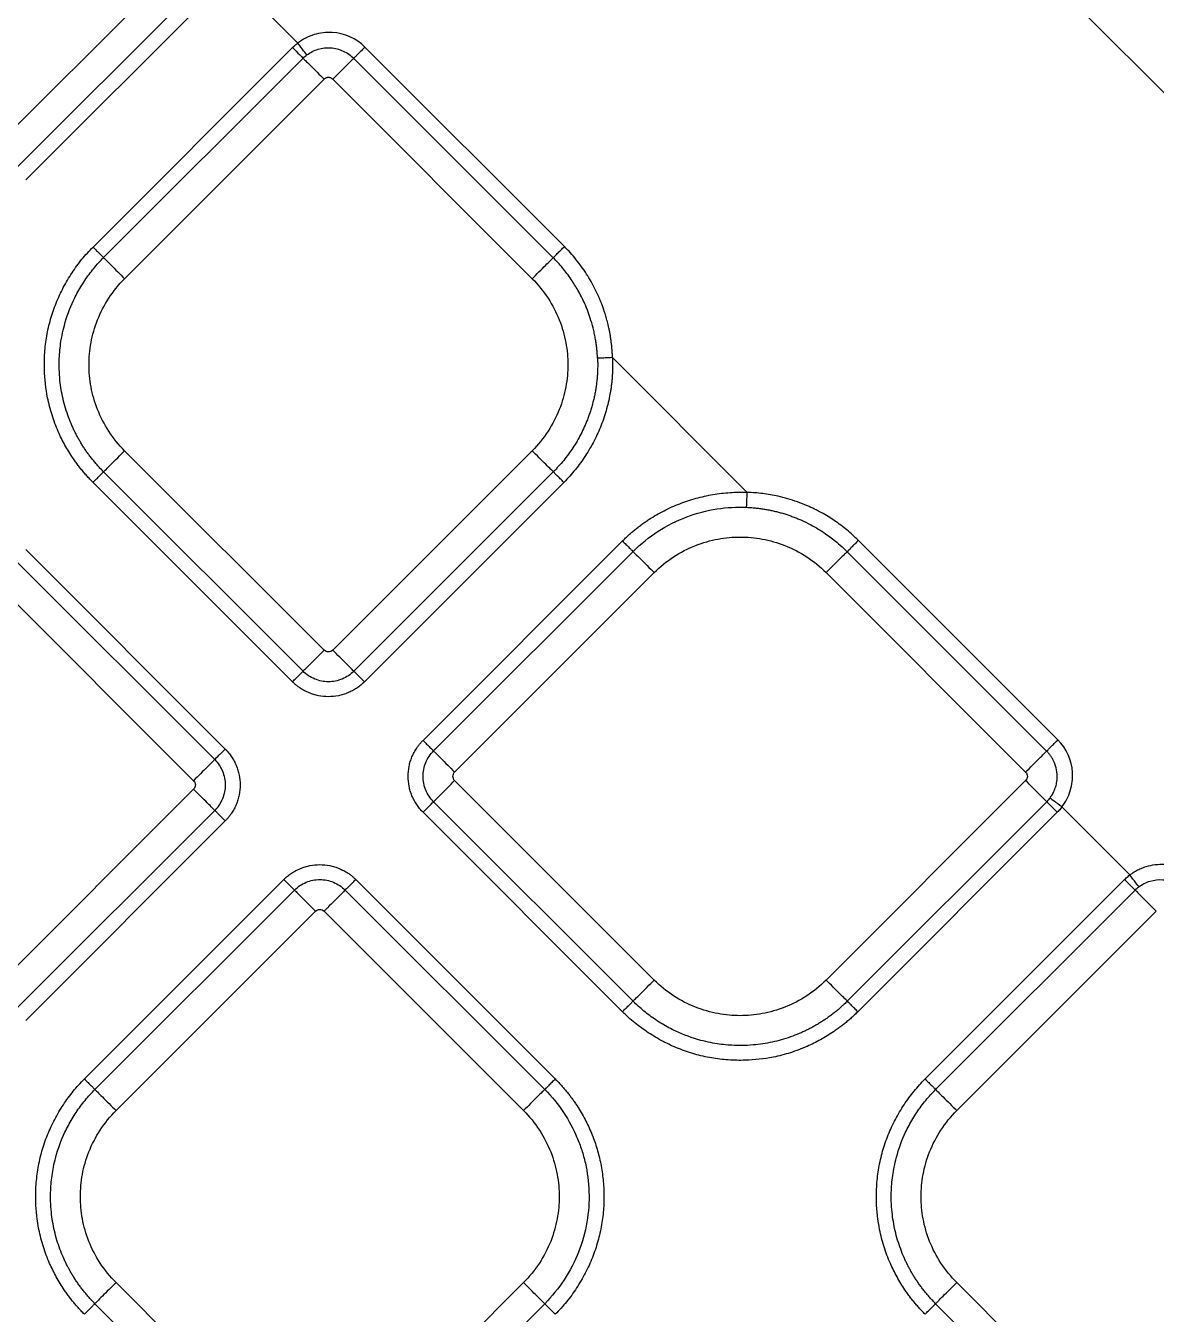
# Model space of a CAD drawing. Extents: x 0 to 84, y -21 to 126.
# Drawn here: x 48.219 to 51.951, y 41.666 to 45.921 of the extents above; entities that cross this region are included whole.
import ezdxf

# ---------------------------------------------------------------- set-up
doc = ezdxf.new("R2010")
doc.units = 0
doc.header["$MEASUREMENT"] = 0
doc.layers.add('1', color=4, linetype='Continuous')

# ---------------------------------------------------------------- blocks, each defined once
blk = doc.blocks.new('PRODIGY')
at = {"layer": '1', "color": 3, "linetype": 'Continuous', "lineweight": 25}
for p, q in [((49.7202, 47.9569), (55.2762, 42.4008)), ((48.7729, 46.1758), (48.1143, 45.5171)), ((48.8426, 46.1061), (48.184, 45.4474)), ((48.8927, 46.0887), (49.1169, 45.8644)), ((48.8775, 46.0712), (48.2188, 45.4126)), ((48.4408, 45.1906), (49.0994, 45.8492)), ((49.3388, 45.8511), (49.9974, 45.1925)), ((48.4756, 45.1557), (49.1343, 45.8144)), ((49.3015, 45.8139), (49.9602, 45.1553)), ((48.5453, 45.086), (49.204, 45.7447)), ((49.891, 45.086), (49.2323, 45.7447)), ((50.156, 44.8254), (50.601, 44.3804)), ((49.204, 43.8594), (48.5453, 44.518)), ((49.891, 44.518), (49.2323, 43.8594)), ((49.1343, 43.7897), (48.4756, 44.4483)), ((49.9607, 44.4483), (49.302, 43.7897)), ((49.0994, 43.7548), (48.4408, 44.4135)), ((49.9955, 44.4135), (49.3369, 43.7548)), ((49.5304, 43.5613), (50.189, 44.22)), ((50.968, 44.2219), (51.6267, 43.5632)), ((48.2188, 44.1915), (48.8774, 43.5328)), ((49.5652, 43.5264), (50.2239, 44.1851)), ((50.9308, 44.1846), (51.5895, 43.526)), ((48.1839, 44.1566), (48.8426, 43.4979)), ((48.1142, 44.0869), (48.7729, 43.4282)), ((49.6349, 43.4567), (50.2936, 44.1154)), ((51.5202, 43.4567), (50.8616, 44.1154)), ((50.2936, 42.7698), (49.6349, 43.4285)), ((51.5202, 43.4285), (50.8616, 42.7698)), ((48.7729, 43.4), (48.1142, 42.7413)), ((48.8426, 43.3303), (48.1839, 42.6716)), ((50.189, 42.6652), (49.5304, 43.3239)), ((50.2239, 42.7001), (49.5652, 43.3588)), ((51.5899, 43.3588), (50.9313, 42.7001)), ((51.6248, 43.3239), (50.9661, 42.6652)), ((51.64, 43.3414), (51.8642, 43.1171)), ((48.8774, 43.2954), (48.2188, 42.6367)), ((48.4123, 42.4432), (49.0709, 43.1019)), ((48.4471, 42.4084), (49.1058, 43.067)), ((49.2735, 43.067), (49.9322, 42.4084)), ((49.3084, 43.1019), (49.967, 42.4432)), ((51.1881, 42.4433), (51.8468, 43.1019)), ((51.223, 42.4084), (51.8816, 43.0671)), ((48.5168, 42.3387), (49.1755, 42.9973)), ((49.2038, 42.9973), (49.8625, 42.3387)), ((51.2927, 42.3387), (51.9513, 42.9974)), ((49.1755, 41.112), (48.5168, 41.7707)), ((49.8625, 41.7707), (49.2038, 41.112)), ((51.9513, 41.112), (51.2927, 41.7707)), ((49.1058, 41.0423), (48.4471, 41.701)), ((49.9322, 41.701), (49.2735, 41.0423)), ((51.8816, 41.0423), (51.223, 41.701))]:
    blk.add_line(p, q, dxfattribs=at)
for points, knots in [([(49.3388, 45.8511), (49.3102, 45.8798), (49.2711, 45.897), (49.2105, 45.9006), (49.1901, 45.8981), (49.1514, 45.8861), (49.1331, 45.8767), (49.1169, 45.8644)], [0, 0, 0, 0, 0.5, 0.5, 0.75, 0.75, 1, 1, 1, 1]), ([(49.0994, 45.8492), (49.1013, 45.851), (49.105, 45.8546), (49.1108, 45.8597), (49.1149, 45.8628), (49.1169, 45.8644)], [0, 0, 0, 0, 0.332361, 0.665446, 1, 1, 1, 1]), ([(49.0994, 45.8492), (49.1077, 45.841), (49.116, 45.8327), (49.1286, 45.8201), (49.1329, 45.8158), (49.1343, 45.8144)], [0, 0, 0, 0, 0.5, 0.5, 1, 1, 1, 1]), ([(49.1466, 45.825), (49.1454, 45.8266), (49.1417, 45.8315), (49.131, 45.8458), (49.124, 45.8551), (49.1169, 45.8644)], [0, 0, 0, 0, 0.5, 0.5, 1, 1, 1, 1]), ([(49.1466, 45.825), (49.1577, 45.8334), (49.1705, 45.8399), (49.1976, 45.8479), (49.2116, 45.8496), (49.2396, 45.8475), (49.2536, 45.8439), (49.2796, 45.8321), (49.2916, 45.8239), (49.3015, 45.8139)], [0, 0, 0, 0, 0.25, 0.25, 0.5, 0.5, 0.75, 0.75, 1, 1, 1, 1]), ([(49.3388, 45.8511), (49.335, 45.8473), (49.3309, 45.8432), (49.3227, 45.8351), (49.3187, 45.8311), (49.3115, 45.8239), (49.3085, 45.8209), (49.3039, 45.8163), (49.3023, 45.8147), (49.3015, 45.8139)], [0, 0, 0, 0, 0.25, 0.25, 0.5, 0.5, 0.75, 0.75, 1, 1, 1, 1]), ([(49.1343, 45.8144), (49.1356, 45.8131), (49.1383, 45.8104), (49.1466, 45.8021), (49.1523, 45.7964), (49.1656, 45.7831), (49.1732, 45.7755), (49.1887, 45.76), (49.1966, 45.7521), (49.204, 45.7447)], [0, 0, 0, 0, 0.25, 0.25, 0.5, 0.5, 0.75, 0.75, 1, 1, 1, 1]), ([(49.3015, 45.8139), (49.3, 45.8124), (49.2971, 45.8095), (49.2885, 45.8009), (49.2828, 45.7952), (49.2697, 45.7821), (49.2622, 45.7746), (49.2471, 45.7595), (49.2395, 45.7519), (49.2323, 45.7447)], [0, 0, 0, 0, 0.25, 0.25, 0.5, 0.5, 0.75, 0.75, 1, 1, 1, 1]), ([(49.2323, 45.7447), (49.2317, 45.7453), (49.2304, 45.7465), (49.2282, 45.7479), (49.2254, 45.7492), (49.2221, 45.7503), (49.2182, 45.7507), (49.2142, 45.7503), (49.2105, 45.7491), (49.2069, 45.7473), (49.205, 45.7456), (49.204, 45.7447)], [0, 0, 0, 0, 0.082905, 0.165885, 0.250407, 0.376046, 0.500113, 0.624129, 0.749819, 0.875798, 1, 1, 1, 1]), ([(49.9602, 45.1553), (49.961, 45.1561), (49.9625, 45.1576), (49.9671, 45.1622), (49.9702, 45.1653), (49.9773, 45.1724), (49.9814, 45.1764), (49.9895, 45.1846), (49.9936, 45.1887), (49.9974, 45.1925)], [0, 0, 0, 0, 0.25, 0.25, 0.5, 0.5, 0.75, 0.75, 1, 1, 1, 1]), ([(50.156, 44.8254), (50.1558, 44.8304), (50.1554, 44.8402), (50.1544, 44.8546), (50.153, 44.8684), (50.1514, 44.8817), (50.1495, 44.8944), (50.1474, 44.9065), (50.1452, 44.918), (50.1428, 44.929), (50.1404, 44.9393), (50.1379, 44.9492), (50.1353, 44.9584), (50.1327, 44.9671), (50.1302, 44.9752), (50.1277, 44.9827), (50.1253, 44.9898), (50.1229, 44.9962), (50.1207, 45.0022), (50.1186, 45.0076), (50.1166, 45.0125), (50.1148, 45.0169), (50.1132, 45.0208), (50.1083, 45.0321), (50.0996, 45.0509), (50.0858, 45.0767), (50.0707, 45.1017), (50.0543, 45.1259), (50.0366, 45.1491), (50.0177, 45.1715), (50.0042, 45.1855), (49.9974, 45.1925)], [0, 0, 0, 0, 0.036598, 0.071872, 0.105824, 0.138455, 0.169765, 0.199754, 0.228425, 0.255778, 0.281813, 0.306531, 0.329934, 0.352021, 0.372793, 0.392251, 0.410396, 0.427227, 0.442746, 0.456952, 0.469846, 0.481429, 0.4917, 0.50066, 0.572047, 0.643408, 0.714749, 0.786073, 0.857386, 0.928693, 1, 1, 1, 1]), ([(48.4408, 44.4135), (48.4373, 44.417), (48.4303, 44.4241), (48.4202, 44.4351), (48.4104, 44.4464), (48.4008, 44.4579), (48.3916, 44.4697), (48.3827, 44.4818), (48.3675, 44.5036), (48.3475, 44.5362), (48.3241, 44.5835), (48.3044, 44.6358), (48.287, 44.7038), (48.2792, 44.773), (48.2805, 44.8414), (48.2872, 44.8972), (48.2998, 44.9523), (48.3182, 45.0059), (48.342, 45.0573), (48.3659, 45.0977), (48.3872, 45.1284), (48.4041, 45.1502), (48.4218, 45.171), (48.4345, 45.1841), (48.4408, 45.1906)], [0, 0, 0, 0, 0.017341, 0.034665, 0.051985, 0.069313, 0.086663, 0.104047, 0.121478, 0.179141, 0.236743, 0.304922, 0.372836, 0.480686, 0.54577, 0.610337, 0.67596, 0.741895, 0.807114, 0.872629, 0.904913, 0.936849, 0.968517, 1, 1, 1, 1]), ([(48.4756, 44.4483), (48.4724, 44.4516), (48.4659, 44.4583), (48.4565, 44.4685), (48.4475, 44.4789), (48.4388, 44.4894), (48.4305, 44.5001), (48.4225, 44.5109), (48.4149, 44.5218), (48.4077, 44.5329), (48.4008, 44.544), (48.3942, 44.5551), (48.3881, 44.5664), (48.3822, 44.5777), (48.3766, 44.5892), (48.369, 44.6059), (48.3557, 44.6387), (48.3409, 44.6884), (48.3319, 44.7418), (48.3285, 44.7934), (48.3298, 44.8434), (48.3366, 44.8919), (48.3501, 44.9498), (48.367, 44.996), (48.3877, 45.0372), (48.4, 45.0591), (48.4134, 45.0802), (48.4277, 45.1005), (48.4429, 45.1199), (48.4588, 45.1384), (48.47, 45.15), (48.4756, 45.1557)], [0, 0, 0, 0, 0.017777, 0.035429, 0.05295, 0.070334, 0.087578, 0.104677, 0.121626, 0.138421, 0.155059, 0.171536, 0.18785, 0.204007, 0.220236, 0.23663, 0.2744, 0.355233, 0.434068, 0.480754, 0.552371, 0.624938, 0.667358, 0.779414, 0.811539, 0.843523, 0.875326, 0.90691, 0.93824, 0.96928, 1, 1, 1, 1]), ([(48.4408, 45.1906), (48.4447, 45.1867), (48.4489, 45.1825), (48.4568, 45.1745), (48.4606, 45.1707), (48.4672, 45.1642), (48.4699, 45.1615), (48.4738, 45.1576), (48.475, 45.1563), (48.4756, 45.1557)], [0, 0, 0, 0, 0.25, 0.25, 0.5, 0.5, 0.75, 0.75, 1, 1, 1, 1]), ([(48.4756, 45.1557), (48.477, 45.1544), (48.4797, 45.1517), (48.488, 45.1433), (48.4937, 45.1377), (48.507, 45.1244), (48.5146, 45.1168), (48.5301, 45.1013), (48.538, 45.0934), (48.5453, 45.086)], [0, 0, 0, 0, 0.25, 0.25, 0.5, 0.5, 0.75, 0.75, 1, 1, 1, 1]), ([(49.891, 45.086), (49.8981, 45.0932), (49.9058, 45.1009), (49.9209, 45.116), (49.9283, 45.1234), (49.9415, 45.1365), (49.9471, 45.1422), (49.9557, 45.1508), (49.9586, 45.1537), (49.9602, 45.1553)], [0, 0, 0, 0, 0.25, 0.25, 0.5, 0.5, 0.75, 0.75, 1, 1, 1, 1]), ([(50.1067, 44.8233), (50.1065, 44.8279), (50.106, 44.8372), (50.1048, 44.8515), (50.1031, 44.8664), (50.1008, 44.882), (50.0978, 44.8983), (50.093, 44.9206), (50.0834, 44.956), (50.0666, 45.0011), (50.0439, 45.0461), (50.0232, 45.0791), (50.0058, 45.1033), (49.9911, 45.1217), (49.976, 45.1391), (49.9654, 45.1499), (49.9602, 45.1553)], [0, 0, 0, 0, 0.036811, 0.075465, 0.115998, 0.158444, 0.202836, 0.249202, 0.343189, 0.499008, 0.637354, 0.749318, 0.814204, 0.877665, 0.939621, 1, 1, 1, 1]), ([(48.5453, 44.518), (48.5257, 44.5376), (48.5082, 44.5593), (48.4782, 44.6052), (48.4657, 44.6295), (48.4461, 44.6789), (48.439, 44.7041), (48.4298, 44.7538), (48.4277, 44.7784), (48.4277, 44.8257), (48.4298, 44.8502), (48.439, 44.9), (48.4461, 44.9251), (48.4657, 44.9746), (48.4782, 44.9988), (48.5082, 45.0448), (48.5257, 45.0664), (48.5453, 45.086)], [0, 0, 0, 0, 0.125, 0.125, 0.25, 0.25, 0.375, 0.375, 0.5, 0.5, 0.625, 0.625, 0.75, 0.75, 0.875, 0.875, 1, 1, 1, 1]), ([(49.891, 45.086), (49.9106, 45.0664), (49.9281, 45.0448), (49.9581, 44.9988), (49.9706, 44.9746), (49.9902, 44.9251), (49.9973, 44.9), (50.0065, 44.8502), (50.0086, 44.8257), (50.0086, 44.7784), (50.0065, 44.7538), (49.9973, 44.7041), (49.9902, 44.6789), (49.9706, 44.6295), (49.9581, 44.6052), (49.9281, 44.5593), (49.9106, 44.5376), (49.891, 44.518)], [0, 0, 0, 0, 0.125, 0.125, 0.25, 0.25, 0.375, 0.375, 0.5, 0.5, 0.625, 0.625, 0.75, 0.75, 0.875, 0.875, 1, 1, 1, 1]), ([(50.1067, 44.8233), (50.1069, 44.8185), (50.1072, 44.809), (50.1072, 44.7945), (50.1068, 44.78), (50.1059, 44.7655), (50.1046, 44.7509), (50.1029, 44.7362), (50.1007, 44.7216), (50.0981, 44.7069), (50.0951, 44.6923), (50.0916, 44.6778), (50.0876, 44.6633), (50.0832, 44.6489), (50.0784, 44.6346), (50.0718, 44.617), (50.0632, 44.5963), (50.0518, 44.5728), (50.0393, 44.5499), (50.0256, 44.5278), (50.0108, 44.5065), (49.9951, 44.4861), (49.9784, 44.4666), (49.9666, 44.4544), (49.9607, 44.4483)], [0, 0, 0, 0, 0.034583, 0.069396, 0.104425, 0.139659, 0.175083, 0.210684, 0.246448, 0.28236, 0.318405, 0.354567, 0.390831, 0.427181, 0.463601, 0.500074, 0.563073, 0.626095, 0.689055, 0.751868, 0.81445, 0.876718, 0.938594, 1, 1, 1, 1]), ([(50.156, 44.8254), (50.1561, 44.8206), (50.1565, 44.8111), (50.1565, 44.7968), (50.1562, 44.7826), (50.1555, 44.7684), (50.1545, 44.7542), (50.153, 44.7401), (50.1512, 44.7261), (50.1469, 44.698), (50.1377, 44.6564), (50.1196, 44.6024), (50.0962, 44.5504), (50.0724, 44.5093), (50.0509, 44.478), (50.0336, 44.4554), (50.0152, 44.4338), (50.0021, 44.4202), (49.9955, 44.4135)], [0, 0, 0, 0, 0.0314979, 0.0628891, 0.0941949, 0.1254363, 0.1566348, 0.1878118, 0.2189888, 0.2501873, 0.3747822, 0.5001141, 0.6251416, 0.7500322, 0.8129647, 0.8754896, 0.9377772, 1, 1, 1, 1]), ([(50.156, 44.8254), (50.1508, 44.8252), (50.1452, 44.8249), (50.1342, 44.8245), (50.1289, 44.8242), (50.1195, 44.8238), (50.1155, 44.8237), (50.1096, 44.8234), (50.1076, 44.8233), (50.1067, 44.8233)], [0, 0, 0, 0, 0.25, 0.25, 0.5, 0.5, 0.75, 0.75, 1, 1, 1, 1]), ([(48.4756, 44.4483), (48.477, 44.4496), (48.4797, 44.4523), (48.488, 44.4607), (48.4937, 44.4664), (48.507, 44.4797), (48.5146, 44.4873), (48.5301, 44.5028), (48.538, 44.5107), (48.5453, 44.518)], [0, 0, 0, 0, 0.25, 0.25, 0.5, 0.5, 0.75, 0.75, 1, 1, 1, 1]), ([(49.9607, 44.4483), (49.9594, 44.4496), (49.9567, 44.4523), (49.9483, 44.4607), (49.9426, 44.4664), (49.9293, 44.4797), (49.9217, 44.4873), (49.9062, 44.5028), (49.8983, 44.5107), (49.891, 44.518)], [0, 0, 0, 0, 0.25, 0.25, 0.5, 0.5, 0.75, 0.75, 1, 1, 1, 1]), ([(48.4408, 44.4135), (48.4445, 44.4172), (48.4484, 44.4211), (48.4562, 44.4289), (48.46, 44.4327), (48.4666, 44.4393), (48.4695, 44.4421), (48.4736, 44.4463), (48.475, 44.4477), (48.4756, 44.4483)], [0, 0, 0, 0, 0.25, 0.25, 0.5, 0.5, 0.75, 0.75, 1, 1, 1, 1]), ([(49.9955, 44.4135), (49.9916, 44.4174), (49.9875, 44.4215), (49.9795, 44.4295), (49.9757, 44.4333), (49.9691, 44.4398), (49.9664, 44.4425), (49.9625, 44.4465), (49.9613, 44.4477), (49.9607, 44.4483)], [0, 0, 0, 0, 0.25, 0.25, 0.5, 0.5, 0.75, 0.75, 1, 1, 1, 1]), ([(50.189, 44.22), (50.1924, 44.2233), (50.1992, 44.23), (50.2097, 44.2397), (50.2204, 44.2491), (50.2313, 44.2582), (50.2424, 44.267), (50.2538, 44.2754), (50.2653, 44.2836), (50.2888, 44.2994), (50.3258, 44.3208), (50.3778, 44.344), (50.4319, 44.3619), (50.4783, 44.3722), (50.5159, 44.3775), (50.5443, 44.3801), (50.5726, 44.3812), (50.5915, 44.3807), (50.601, 44.3804)], [0, 0, 0, 0, 0.0314786, 0.0628473, 0.0941272, 0.1253393, 0.1565051, 0.187646, 0.2187833, 0.2499385, 0.3744774, 0.4998353, 0.6249507, 0.7499229, 0.8129151, 0.8754778, 0.9377818, 1, 1, 1, 1]), ([(50.5989, 44.3312), (50.5989, 44.3321), (50.599, 44.334), (50.5992, 44.3399), (50.5994, 44.3439), (50.5998, 44.3533), (50.6, 44.3587), (50.6005, 44.3696), (50.6007, 44.3752), (50.601, 44.3804)], [0, 0, 0, 0, 0.25, 0.25, 0.5, 0.5, 0.75, 0.75, 1, 1, 1, 1]), ([(50.968, 44.2219), (50.9673, 44.2226), (50.9657, 44.2241), (50.9627, 44.2271), (50.9573, 44.2323), (50.9465, 44.2424), (50.9239, 44.2619), (50.8897, 44.2875), (50.846, 44.3141), (50.8046, 44.3344), (50.757, 44.3532), (50.716, 44.3652), (50.6775, 44.3729), (50.6521, 44.3766), (50.6266, 44.3793), (50.6095, 44.38), (50.601, 44.3804)], [0, 0, 0, 0, 0.007803, 0.015606, 0.03121, 0.062416, 0.12482, 0.24962, 0.374776, 0.499419, 0.587032, 0.749436, 0.812032, 0.874659, 0.937316, 1, 1, 1, 1]), ([(50.2239, 44.1851), (50.2489, 44.2101), (50.2767, 44.2326), (50.3365, 44.2711), (50.3684, 44.2871), (50.4339, 44.3118), (50.4675, 44.3205), (50.5341, 44.3309), (50.5671, 44.3325), (50.5989, 44.3312)], [0, 0, 0, 0, 0.25, 0.25, 0.5, 0.5, 0.75, 0.75, 1, 1, 1, 1]), ([(50.5989, 44.3312), (50.6036, 44.3309), (50.6131, 44.3304), (50.6272, 44.3292), (50.6414, 44.3276), (50.6555, 44.3255), (50.6695, 44.3231), (50.6834, 44.3203), (50.6973, 44.317), (50.7111, 44.3134), (50.7248, 44.3093), (50.7384, 44.3049), (50.7518, 44.3001), (50.7651, 44.2949), (50.7849, 44.2865), (50.8171, 44.2708), (50.857, 44.2467), (50.8927, 44.2196), (50.916, 44.1991), (50.9271, 44.1883), (50.9308, 44.1846)], [0, 0, 0, 0, 0.038289, 0.076595, 0.114919, 0.153261, 0.191619, 0.229994, 0.268386, 0.306794, 0.345217, 0.383656, 0.422109, 0.460576, 0.499056, 0.596231, 0.749438, 0.874629, 0.958167, 1, 1, 1, 1]), ([(50.189, 44.22), (50.1927, 44.2163), (50.1967, 44.2123), (50.2044, 44.2046), (50.2082, 44.2008), (50.2149, 44.1941), (50.2177, 44.1913), (50.2219, 44.1871), (50.2232, 44.1858), (50.2239, 44.1851)], [0, 0, 0, 0, 0.25, 0.25, 0.5, 0.5, 0.75, 0.75, 1, 1, 1, 1]), ([(50.2936, 44.1154), (50.3132, 44.135), (50.3348, 44.1526), (50.3808, 44.1826), (50.405, 44.1951), (50.4545, 44.2146), (50.4796, 44.2217), (50.5294, 44.2309), (50.5539, 44.233), (50.6012, 44.233), (50.6258, 44.2309), (50.6755, 44.2217), (50.7007, 44.2146), (50.7501, 44.1951), (50.7744, 44.1826), (50.8203, 44.1526), (50.842, 44.135), (50.8616, 44.1154)], [0, 0, 0, 0, 0.125, 0.125, 0.25, 0.25, 0.375, 0.375, 0.5, 0.5, 0.625, 0.625, 0.75, 0.75, 0.875, 0.875, 1, 1, 1, 1]), ([(50.968, 44.2219), (50.9642, 44.2181), (50.9601, 44.214), (50.952, 44.2058), (50.9479, 44.2018), (50.9408, 44.1947), (50.9377, 44.1916), (50.9331, 44.187), (50.9316, 44.1854), (50.9308, 44.1846)], [0, 0, 0, 0, 0.25, 0.25, 0.5, 0.5, 0.75, 0.75, 1, 1, 1, 1]), ([(50.2239, 44.1851), (50.2252, 44.1838), (50.2279, 44.1811), (50.2363, 44.1727), (50.2419, 44.1671), (50.2552, 44.1538), (50.2628, 44.1462), (50.2783, 44.1307), (50.2862, 44.1228), (50.2936, 44.1154)], [0, 0, 0, 0, 0.25, 0.25, 0.5, 0.5, 0.75, 0.75, 1, 1, 1, 1]), ([(50.9308, 44.1846), (50.9292, 44.1831), (50.9263, 44.1802), (50.9177, 44.1716), (50.9121, 44.1659), (50.8989, 44.1528), (50.8915, 44.1454), (50.8764, 44.1302), (50.8687, 44.1226), (50.8616, 44.1154)], [0, 0, 0, 0, 0.25, 0.25, 0.5, 0.5, 0.75, 0.75, 1, 1, 1, 1]), ([(49.1343, 43.7897), (49.1356, 43.791), (49.1383, 43.7937), (49.1467, 43.802), (49.1523, 43.8077), (49.1656, 43.821), (49.1732, 43.8286), (49.1888, 43.8441), (49.1966, 43.852), (49.204, 43.8594)], [0, 0, 0, 0, 0.25, 0.25, 0.5, 0.5, 0.75, 0.75, 1, 1, 1, 1]), ([(49.302, 43.7897), (49.3007, 43.791), (49.298, 43.7936), (49.2897, 43.802), (49.284, 43.8076), (49.2707, 43.8209), (49.2631, 43.8285), (49.2476, 43.8441), (49.2397, 43.852), (49.2323, 43.8594)], [0, 0, 0, 0, 0.25, 0.25, 0.5, 0.5, 0.75, 0.75, 1, 1, 1, 1]), ([(49.0994, 43.7548), (49.1034, 43.7587), (49.1075, 43.7629), (49.1155, 43.7709), (49.1193, 43.7747), (49.1258, 43.7812), (49.1285, 43.7839), (49.1325, 43.7878), (49.1337, 43.789), (49.1343, 43.7897)], [0, 0, 0, 0, 0.25, 0.25, 0.5, 0.5, 0.75, 0.75, 1, 1, 1, 1]), ([(49.302, 43.7897), (49.2912, 43.7788), (49.2779, 43.77), (49.2491, 43.7581), (49.2335, 43.7549), (49.2028, 43.7549), (49.1872, 43.7581), (49.1584, 43.77), (49.1451, 43.7788), (49.1343, 43.7897)], [0, 0, 0, 0, 0.25, 0.25, 0.5, 0.5, 0.75, 0.75, 1, 1, 1, 1]), ([(49.3369, 43.7548), (49.3286, 43.7631), (49.3204, 43.7713), (49.3077, 43.7839), (49.3034, 43.7883), (49.302, 43.7897)], [0, 0, 0, 0, 0.5, 0.5, 1, 1, 1, 1]), ([(49.3369, 43.7548), (49.3349, 43.7529), (49.331, 43.7491), (49.3247, 43.7437), (49.3182, 43.7387), (49.3092, 43.7323), (49.2974, 43.7253), (49.2825, 43.7183), (49.2669, 43.7127), (49.2456, 43.7073), (49.2182, 43.7045), (49.1907, 43.7073), (49.1694, 43.7127), (49.1539, 43.7183), (49.1389, 43.7253), (49.1263, 43.7328), (49.1159, 43.7403), (49.1073, 43.7472), (49.1021, 43.7523), (49.0994, 43.7548)], [0, 0, 0, 0, 0.0311978, 0.062422, 0.0937518, 0.1252655, 0.1876219, 0.2501726, 0.3126696, 0.3750423, 0.4999886, 0.6249367, 0.6873081, 0.7498252, 0.8123684, 0.8747429, 0.9167266, 0.9584166, 1, 1, 1, 1]), ([(48.8774, 43.5328), (48.8692, 43.5245), (48.8609, 43.5163), (48.8483, 43.5037), (48.844, 43.4993), (48.8426, 43.4979)], [0, 0, 0, 0, 0.5, 0.5, 1, 1, 1, 1]), ([(48.8774, 43.5328), (48.8793, 43.5308), (48.8832, 43.5269), (48.8885, 43.5207), (48.8936, 43.5141), (48.8999, 43.5051), (48.907, 43.4933), (48.914, 43.4784), (48.9196, 43.4629), (48.9249, 43.4416), (48.9277, 43.4141), (48.9249, 43.3866), (48.9196, 43.3653), (48.914, 43.3498), (48.907, 43.3349), (48.8994, 43.3223), (48.892, 43.3118), (48.885, 43.3033), (48.88, 43.298), (48.8774, 43.2954)], [0, 0, 0, 0, 0.0311978, 0.062422, 0.0937518, 0.1252655, 0.1876219, 0.2501726, 0.3126696, 0.3750423, 0.4999886, 0.6249367, 0.6873081, 0.7498252, 0.8123684, 0.8747429, 0.9167266, 0.9584166, 1, 1, 1, 1]), ([(49.5304, 43.3239), (49.5285, 43.3259), (49.5246, 43.3298), (49.5193, 43.336), (49.5142, 43.3426), (49.5079, 43.3516), (49.5008, 43.3634), (49.4938, 43.3783), (49.4883, 43.3938), (49.4829, 43.4151), (49.4801, 43.4426), (49.4829, 43.4701), (49.4883, 43.4914), (49.4938, 43.5069), (49.5008, 43.5218), (49.5084, 43.5344), (49.5158, 43.5449), (49.5228, 43.5534), (49.5278, 43.5587), (49.5304, 43.5613)], [0, 0, 0, 0, 0.031198, 0.062422, 0.093752, 0.125266, 0.187622, 0.250173, 0.31267, 0.375042, 0.499989, 0.624937, 0.687308, 0.749825, 0.812368, 0.874743, 0.916727, 0.958417, 1, 1, 1, 1]), ([(49.5304, 43.5613), (49.5343, 43.5574), (49.5384, 43.5532), (49.5464, 43.5453), (49.5502, 43.5415), (49.5567, 43.5349), (49.5594, 43.5322), (49.5634, 43.5283), (49.5646, 43.5271), (49.5652, 43.5264)], [0, 0, 0, 0, 0.25, 0.25, 0.5, 0.5, 0.75, 0.75, 1, 1, 1, 1]), ([(51.5895, 43.526), (51.5903, 43.5268), (51.5918, 43.5283), (51.5964, 43.5329), (51.5995, 43.536), (51.6066, 43.5431), (51.6106, 43.5472), (51.6188, 43.5553), (51.6229, 43.5594), (51.6267, 43.5632)], [0, 0, 0, 0, 0.25, 0.25, 0.5, 0.5, 0.75, 0.75, 1, 1, 1, 1]), ([(51.64, 43.3414), (51.6522, 43.3576), (51.6616, 43.3759), (51.6736, 43.4145), (51.6762, 43.4349), (51.6726, 43.4955), (51.6553, 43.5346), (51.6267, 43.5632)], [0, 0, 0, 0, 0.25, 0.25, 0.5, 0.5, 1, 1, 1, 1]), ([(48.8426, 43.4979), (48.8413, 43.4966), (48.8386, 43.4939), (48.8303, 43.4856), (48.8246, 43.48), (48.8113, 43.4667), (48.8037, 43.4591), (48.7882, 43.4435), (48.7803, 43.4356), (48.7729, 43.4282)], [0, 0, 0, 0, 0.25, 0.25, 0.5, 0.5, 0.75, 0.75, 1, 1, 1, 1]), ([(48.8426, 43.4979), (48.8534, 43.4871), (48.8622, 43.4739), (48.8742, 43.445), (48.8773, 43.4294), (48.8773, 43.3988), (48.8742, 43.3832), (48.8622, 43.3543), (48.8534, 43.3411), (48.8426, 43.3303)], [0, 0, 0, 0, 0.25, 0.25, 0.5, 0.5, 0.75, 0.75, 1, 1, 1, 1]), ([(49.5652, 43.3588), (49.5544, 43.3696), (49.5456, 43.3828), (49.5336, 43.4117), (49.5305, 43.4273), (49.5305, 43.4579), (49.5336, 43.4735), (49.5456, 43.5024), (49.5544, 43.5156), (49.5652, 43.5264)], [0, 0, 0, 0, 0.25, 0.25, 0.5, 0.5, 0.75, 0.75, 1, 1, 1, 1]), ([(49.5652, 43.5264), (49.5665, 43.5251), (49.5692, 43.5224), (49.5776, 43.5141), (49.5832, 43.5084), (49.5965, 43.4951), (49.6041, 43.4875), (49.6197, 43.472), (49.6275, 43.4641), (49.6349, 43.4567)], [0, 0, 0, 0, 0.25, 0.25, 0.5, 0.5, 0.75, 0.75, 1, 1, 1, 1]), ([(51.5202, 43.4567), (51.5274, 43.4639), (51.5351, 43.4716), (51.5502, 43.4867), (51.5576, 43.4941), (51.5707, 43.5072), (51.5764, 43.5129), (51.585, 43.5215), (51.5879, 43.5244), (51.5895, 43.526)], [0, 0, 0, 0, 0.25, 0.25, 0.5, 0.5, 0.75, 0.75, 1, 1, 1, 1]), ([(51.6006, 43.371), (51.6019, 43.3729), (51.6047, 43.3767), (51.6085, 43.3829), (51.6121, 43.3895), (51.6154, 43.3968), (51.6183, 43.4045), (51.6208, 43.4128), (51.6227, 43.4215), (51.624, 43.4307), (51.6245, 43.4403), (51.6241, 43.4561), (51.6207, 43.4734), (51.6142, 43.4902), (51.6086, 43.5012), (51.6028, 43.5104), (51.5964, 43.5187), (51.5918, 43.5236), (51.5895, 43.526)], [0, 0, 0, 0, 0.040716, 0.083459, 0.12823, 0.17502, 0.223817, 0.274601, 0.327354, 0.38206, 0.43872, 0.497358, 0.662658, 0.748405, 0.815617, 0.879938, 0.941385, 1, 1, 1, 1]), ([(49.5652, 43.3588), (49.5665, 43.3601), (49.5692, 43.3628), (49.5775, 43.3711), (49.5832, 43.3767), (49.5965, 43.39), (49.6041, 43.3976), (49.6196, 43.4132), (49.6275, 43.4211), (49.6349, 43.4285)], [0, 0, 0, 0, 0.25, 0.25, 0.5, 0.5, 0.75, 0.75, 1, 1, 1, 1]), ([(51.5899, 43.3588), (51.5886, 43.3601), (51.5859, 43.3628), (51.5776, 43.3711), (51.5719, 43.3768), (51.5586, 43.3901), (51.551, 43.3977), (51.5355, 43.4132), (51.5276, 43.4211), (51.5202, 43.4285)], [0, 0, 0, 0, 0.25, 0.25, 0.5, 0.5, 0.75, 0.75, 1, 1, 1, 1]), ([(48.8426, 43.3303), (48.8413, 43.3316), (48.8386, 43.3343), (48.8302, 43.3426), (48.8246, 43.3483), (48.8113, 43.3616), (48.8037, 43.3692), (48.7882, 43.3847), (48.7803, 43.3926), (48.7729, 43.4)], [0, 0, 0, 0, 0.25, 0.25, 0.5, 0.5, 0.75, 0.75, 1, 1, 1, 1]), ([(51.64, 43.3414), (51.6306, 43.3484), (51.6213, 43.3554), (51.6071, 43.3661), (51.6021, 43.3698), (51.6006, 43.371)], [0, 0, 0, 0, 0.5, 0.5, 1, 1, 1, 1]), ([(48.8774, 43.2954), (48.8735, 43.2993), (48.8694, 43.3035), (48.8614, 43.3114), (48.8576, 43.3153), (48.8511, 43.3218), (48.8484, 43.3245), (48.8445, 43.3284), (48.8432, 43.3296), (48.8426, 43.3303)], [0, 0, 0, 0, 0.25, 0.25, 0.5, 0.5, 0.75, 0.75, 1, 1, 1, 1]), ([(49.5304, 43.3239), (49.5386, 43.3322), (49.5469, 43.3404), (49.5595, 43.353), (49.5638, 43.3574), (49.5652, 43.3588)], [0, 0, 0, 0, 0.5, 0.5, 1, 1, 1, 1]), ([(51.6248, 43.3239), (51.6209, 43.3278), (51.6167, 43.332), (51.6087, 43.3399), (51.6049, 43.3438), (51.5984, 43.3503), (51.5957, 43.353), (51.5918, 43.3569), (51.5906, 43.3581), (51.5899, 43.3588)], [0, 0, 0, 0, 0.25, 0.25, 0.5, 0.5, 0.75, 0.75, 1, 1, 1, 1]), ([(51.64, 43.3414), (51.6384, 43.3393), (51.6352, 43.3353), (51.6302, 43.3294), (51.6266, 43.3257), (51.6248, 43.3239)], [0, 0, 0, 0, 0.334555, 0.66764, 1, 1, 1, 1]), ([(49.0709, 43.1019), (49.0729, 43.1038), (49.0768, 43.1076), (49.0831, 43.113), (49.0896, 43.1181), (49.0986, 43.1244), (49.1104, 43.1314), (49.1254, 43.1384), (49.1409, 43.144), (49.1622, 43.1494), (49.1896, 43.1522), (49.2171, 43.1494), (49.2384, 43.144), (49.2539, 43.1384), (49.2689, 43.1314), (49.2815, 43.1239), (49.2919, 43.1164), (49.3005, 43.1095), (49.3057, 43.1044), (49.3084, 43.1019)], [0, 0, 0, 0, 0.031198, 0.062422, 0.093752, 0.125266, 0.187622, 0.250173, 0.31267, 0.375042, 0.499989, 0.624937, 0.687308, 0.749825, 0.812368, 0.874743, 0.916727, 0.958417, 1, 1, 1, 1]), ([(51.8642, 43.1171), (51.8666, 43.1188), (51.8713, 43.1223), (51.8786, 43.127), (51.8861, 43.1313), (51.8938, 43.1353), (51.9017, 43.1388), (51.9098, 43.142), (51.9249, 43.1471), (51.9476, 43.1521), (51.978, 43.153), (52.0081, 43.1485), (52.0321, 43.1403), (52.0502, 43.1312), (52.0631, 43.1232), (52.0752, 43.1142), (52.0824, 43.1073), (52.0861, 43.1038)], [0, 0, 0, 0, 0.035969, 0.071746, 0.107417, 0.143069, 0.178789, 0.214663, 0.250776, 0.376531, 0.501034, 0.625304, 0.750496, 0.813652, 0.875934, 0.93787, 1, 1, 1, 1]), ([(51.8468, 43.1019), (51.8486, 43.1037), (51.8523, 43.1073), (51.8581, 43.1124), (51.8622, 43.1155), (51.8642, 43.1171)], [0, 0, 0, 0, 0.332361, 0.665446, 1, 1, 1, 1]), ([(51.8939, 43.0777), (51.8927, 43.0793), (51.889, 43.0842), (51.8783, 43.0985), (51.8713, 43.1078), (51.8642, 43.1171)], [0, 0, 0, 0, 0.5, 0.5, 1, 1, 1, 1]), ([(49.0709, 43.1019), (49.0792, 43.0936), (49.0874, 43.0854), (49.1001, 43.0728), (49.1044, 43.0684), (49.1058, 43.067)], [0, 0, 0, 0, 0.5, 0.5, 1, 1, 1, 1]), ([(49.1058, 43.067), (49.1166, 43.0779), (49.1299, 43.0867), (49.1587, 43.0986), (49.1743, 43.1018), (49.205, 43.1018), (49.2206, 43.0986), (49.2494, 43.0867), (49.2627, 43.0779), (49.2735, 43.067)], [0, 0, 0, 0, 0.25, 0.25, 0.5, 0.5, 0.75, 0.75, 1, 1, 1, 1]), ([(49.1058, 43.067), (49.1071, 43.0657), (49.1098, 43.0631), (49.1181, 43.0547), (49.1238, 43.0491), (49.1371, 43.0358), (49.1447, 43.0282), (49.1602, 43.0126), (49.1681, 43.0047), (49.1755, 42.9973)], [0, 0, 0, 0, 0.25, 0.25, 0.5, 0.5, 0.75, 0.75, 1, 1, 1, 1]), ([(49.2735, 43.067), (49.2722, 43.0657), (49.2695, 43.063), (49.2611, 43.0547), (49.2555, 43.049), (49.2422, 43.0357), (49.2346, 43.0281), (49.219, 43.0126), (49.2112, 43.0047), (49.2038, 42.9973)], [0, 0, 0, 0, 0.25, 0.25, 0.5, 0.5, 0.75, 0.75, 1, 1, 1, 1]), ([(49.3084, 43.1019), (49.3044, 43.098), (49.3003, 43.0938), (49.2923, 43.0858), (49.2885, 43.082), (49.282, 43.0755), (49.2793, 43.0728), (49.2753, 43.0689), (49.2741, 43.0677), (49.2735, 43.067)], [0, 0, 0, 0, 0.25, 0.25, 0.5, 0.5, 0.75, 0.75, 1, 1, 1, 1]), ([(51.8468, 43.1019), (51.855, 43.0936), (51.8633, 43.0854), (51.8759, 43.0728), (51.8803, 43.0685), (51.8816, 43.0671)], [0, 0, 0, 0, 0.5, 0.5, 1, 1, 1, 1]), ([(51.8816, 43.0671), (51.8829, 43.0658), (51.8856, 43.0631), (51.894, 43.0547), (51.8996, 43.0491), (51.9129, 43.0358), (51.9205, 43.0282), (51.936, 43.0127), (51.9439, 43.0048), (51.9513, 42.9974)], [0, 0, 0, 0, 0.25, 0.25, 0.5, 0.5, 0.75, 0.75, 1, 1, 1, 1]), ([(51.8939, 43.0777), (51.905, 43.0861), (51.9178, 43.0926), (51.9449, 43.1006), (51.9589, 43.1022), (51.9869, 43.1002), (52.001, 43.0966), (52.027, 43.0848), (52.0389, 43.0766), (52.0488, 43.0666)], [0, 0, 0, 0, 0.25, 0.25, 0.5, 0.5, 0.75, 0.75, 1, 1, 1, 1]), ([(50.2239, 42.7001), (50.2252, 42.7014), (50.2279, 42.7041), (50.2363, 42.7125), (50.2419, 42.7181), (50.2552, 42.7314), (50.2628, 42.739), (50.2783, 42.7545), (50.2862, 42.7624), (50.2936, 42.7698)], [0, 0, 0, 0, 0.25, 0.25, 0.5, 0.5, 0.75, 0.75, 1, 1, 1, 1]), ([(50.8616, 42.7698), (50.842, 42.7502), (50.8203, 42.7326), (50.7744, 42.7026), (50.7501, 42.6901), (50.7007, 42.6706), (50.6755, 42.6635), (50.6258, 42.6543), (50.6012, 42.6522), (50.5539, 42.6522), (50.5294, 42.6543), (50.4796, 42.6635), (50.4545, 42.6706), (50.405, 42.6901), (50.3808, 42.7026), (50.3348, 42.7326), (50.3132, 42.7502), (50.2936, 42.7698)], [0, 0, 0, 0, 0.125, 0.125, 0.25, 0.25, 0.375, 0.375, 0.5, 0.5, 0.625, 0.625, 0.75, 0.75, 0.875, 0.875, 1, 1, 1, 1]), ([(50.9313, 42.7001), (50.93, 42.7014), (50.9273, 42.7041), (50.9189, 42.7125), (50.9132, 42.7181), (50.8999, 42.7314), (50.8923, 42.739), (50.8768, 42.7545), (50.8689, 42.7624), (50.8616, 42.7698)], [0, 0, 0, 0, 0.25, 0.25, 0.5, 0.5, 0.75, 0.75, 1, 1, 1, 1]), ([(50.189, 42.6652), (50.1929, 42.6692), (50.1971, 42.6733), (50.2051, 42.6813), (50.2089, 42.6851), (50.2154, 42.6916), (50.2181, 42.6943), (50.222, 42.6982), (50.2233, 42.6995), (50.2239, 42.7001)], [0, 0, 0, 0, 0.25, 0.25, 0.5, 0.5, 0.75, 0.75, 1, 1, 1, 1]), ([(50.9313, 42.7001), (50.928, 42.6968), (50.9213, 42.6903), (50.9111, 42.6809), (50.9007, 42.6719), (50.8902, 42.6632), (50.8795, 42.6549), (50.8687, 42.647), (50.8578, 42.6394), (50.8467, 42.6321), (50.8356, 42.6252), (50.8245, 42.6187), (50.8132, 42.6125), (50.8019, 42.6066), (50.7904, 42.6011), (50.7736, 42.5934), (50.7409, 42.5802), (50.6912, 42.5653), (50.6378, 42.5564), (50.5862, 42.5529), (50.5362, 42.5542), (50.4877, 42.561), (50.4298, 42.5745), (50.3836, 42.5915), (50.3423, 42.6121), (50.3205, 42.6245), (50.2994, 42.6378), (50.2791, 42.6521), (50.2597, 42.6673), (50.2412, 42.6832), (50.2296, 42.6945), (50.2239, 42.7001)], [0, 0, 0, 0, 0.017777, 0.035429, 0.05295, 0.070335, 0.087579, 0.104677, 0.121626, 0.138422, 0.15506, 0.171537, 0.18785, 0.204007, 0.220236, 0.23663, 0.2744, 0.355233, 0.434068, 0.480754, 0.552372, 0.624938, 0.667358, 0.779414, 0.811539, 0.843523, 0.875326, 0.90691, 0.93824, 0.96928, 1, 1, 1, 1]), ([(50.9661, 42.6652), (50.9624, 42.6689), (50.9585, 42.6729), (50.9507, 42.6806), (50.9469, 42.6844), (50.9403, 42.6911), (50.9375, 42.6939), (50.9333, 42.6981), (50.9319, 42.6994), (50.9313, 42.7001)], [0, 0, 0, 0, 0.25, 0.25, 0.5, 0.5, 0.75, 0.75, 1, 1, 1, 1]), ([(50.9661, 42.6652), (50.9626, 42.6617), (50.9555, 42.6547), (50.9445, 42.6446), (50.9332, 42.6348), (50.9217, 42.6253), (50.9099, 42.6161), (50.8978, 42.6072), (50.876, 42.592), (50.8434, 42.572), (50.796, 42.5486), (50.7438, 42.5289), (50.6758, 42.5114), (50.6066, 42.5037), (50.5382, 42.505), (50.4824, 42.5117), (50.4273, 42.5242), (50.3737, 42.5427), (50.3223, 42.5665), (50.2819, 42.5904), (50.2512, 42.6117), (50.2294, 42.6286), (50.2086, 42.6463), (50.1955, 42.6589), (50.189, 42.6652)], [0, 0, 0, 0, 0.0173412, 0.0346651, 0.0519847, 0.069313, 0.0866627, 0.1040468, 0.121478, 0.1791406, 0.2367426, 0.3049223, 0.3728359, 0.4806859, 0.5457701, 0.6103365, 0.6759598, 0.7418949, 0.807114, 0.8726293, 0.9049132, 0.9368491, 0.9685172, 1, 1, 1, 1]), ([(48.4123, 41.6661), (48.4088, 41.6697), (48.4018, 41.6768), (48.3917, 41.6878), (48.3819, 41.6991), (48.3723, 41.7106), (48.3631, 41.7224), (48.3542, 41.7345), (48.339, 41.7563), (48.319, 41.7889), (48.2956, 41.8362), (48.2759, 41.8884), (48.2585, 41.9565), (48.2507, 42.0257), (48.252, 42.094), (48.2587, 42.1499), (48.2713, 42.205), (48.2897, 42.2586), (48.3135, 42.31), (48.3374, 42.3504), (48.3587, 42.381), (48.3756, 42.4029), (48.3933, 42.4237), (48.406, 42.4367), (48.4123, 42.4432)], [0, 0, 0, 0, 0.017341, 0.034665, 0.051985, 0.069313, 0.086663, 0.104047, 0.121478, 0.179141, 0.236743, 0.304922, 0.372836, 0.480686, 0.54577, 0.610337, 0.67596, 0.741895, 0.807114, 0.872629, 0.904913, 0.936849, 0.968517, 1, 1, 1, 1]), ([(48.4123, 42.4432), (48.4162, 42.4393), (48.4204, 42.4352), (48.4283, 42.4272), (48.4321, 42.4234), (48.4387, 42.4169), (48.4414, 42.4142), (48.4453, 42.4102), (48.4465, 42.409), (48.4471, 42.4084)], [0, 0, 0, 0, 0.25, 0.25, 0.5, 0.5, 0.75, 0.75, 1, 1, 1, 1]), ([(49.967, 42.4432), (49.9633, 42.4395), (49.9594, 42.4356), (49.9516, 42.4278), (49.9478, 42.424), (49.9412, 42.4174), (49.9383, 42.4146), (49.9342, 42.4104), (49.9328, 42.409), (49.9322, 42.4084)], [0, 0, 0, 0, 0.25, 0.25, 0.5, 0.5, 0.75, 0.75, 1, 1, 1, 1]), ([(49.967, 42.4432), (49.9702, 42.44), (49.9765, 42.4336), (49.9857, 42.4237), (49.9946, 42.4136), (50.0033, 42.4033), (50.0117, 42.3927), (50.0199, 42.382), (50.0278, 42.371), (50.0378, 42.3564), (50.0496, 42.3379), (50.0665, 42.3083), (50.0848, 42.2705), (50.1023, 42.2237), (50.1155, 42.1748), (50.1244, 42.1238), (50.1285, 42.0706), (50.1274, 42.0165), (50.1209, 41.9614), (50.1087, 41.9068), (50.0905, 41.8532), (50.0669, 41.8016), (50.043, 41.7607), (50.0215, 41.7296), (50.0044, 41.7073), (49.9863, 41.686), (49.9734, 41.6728), (49.967, 41.6661)], [0, 0, 0, 0, 0.015653, 0.03129, 0.046922, 0.062557, 0.078206, 0.093877, 0.10958, 0.125325, 0.155378, 0.185662, 0.243925, 0.301095, 0.359088, 0.419952, 0.480645, 0.544392, 0.607866, 0.673169, 0.738587, 0.80425, 0.870202, 0.903106, 0.935649, 0.967918, 1, 1, 1, 1]), ([(51.1881, 41.6662), (51.1846, 41.6697), (51.1776, 41.6768), (51.1675, 41.6878), (51.1577, 41.6991), (51.1482, 41.7106), (51.1389, 41.7224), (51.13, 41.7345), (51.1148, 41.7563), (51.0949, 41.7889), (51.0715, 41.8362), (51.0517, 41.8885), (51.0343, 41.9565), (51.0266, 42.0257), (51.0279, 42.0941), (51.0346, 42.1499), (51.0471, 42.205), (51.0655, 42.2586), (51.0893, 42.31), (51.1133, 42.3504), (51.1346, 42.3811), (51.1514, 42.4029), (51.1692, 42.4237), (51.1818, 42.4368), (51.1881, 42.4433)], [0, 0, 0, 0, 0.017341, 0.034665, 0.051985, 0.069313, 0.086663, 0.104047, 0.121478, 0.179141, 0.236743, 0.304922, 0.372836, 0.480686, 0.54577, 0.610337, 0.67596, 0.741895, 0.807114, 0.872629, 0.904913, 0.936849, 0.968517, 1, 1, 1, 1]), ([(51.1881, 42.4433), (51.192, 42.4393), (51.1962, 42.4352), (51.2041, 42.4272), (51.208, 42.4234), (51.2145, 42.4169), (51.2172, 42.4142), (51.2211, 42.4103), (51.2223, 42.409), (51.223, 42.4084)], [0, 0, 0, 0, 0.25, 0.25, 0.5, 0.5, 0.75, 0.75, 1, 1, 1, 1]), ([(48.4471, 41.701), (48.4439, 41.7043), (48.4374, 41.7109), (48.428, 41.7211), (48.419, 41.7315), (48.4103, 41.7421), (48.402, 41.7527), (48.394, 41.7636), (48.3864, 41.7745), (48.3792, 41.7855), (48.3723, 41.7966), (48.3657, 41.8078), (48.3596, 41.819), (48.3537, 41.8303), (48.3481, 41.8418), (48.3405, 41.8586), (48.3272, 41.8914), (48.3124, 41.941), (48.3034, 41.9945), (48.3, 42.046), (48.3013, 42.0961), (48.3081, 42.1446), (48.3216, 42.2025), (48.3385, 42.2487), (48.3592, 42.2899), (48.3715, 42.3118), (48.3849, 42.3329), (48.3992, 42.3531), (48.4144, 42.3725), (48.4303, 42.391), (48.4415, 42.4026), (48.4471, 42.4084)], [0, 0, 0, 0, 0.017777, 0.035429, 0.05295, 0.070335, 0.087579, 0.104678, 0.121627, 0.138422, 0.15506, 0.171537, 0.18785, 0.204007, 0.220236, 0.23663, 0.2744, 0.355233, 0.434067, 0.480754, 0.552371, 0.624938, 0.667358, 0.779414, 0.811539, 0.843523, 0.875326, 0.90691, 0.93824, 0.96928, 1, 1, 1, 1]), ([(48.4471, 42.4084), (48.4484, 42.4071), (48.4512, 42.4044), (48.4595, 42.396), (48.4652, 42.3903), (48.4785, 42.3771), (48.4861, 42.3694), (48.5016, 42.3539), (48.5095, 42.346), (48.5168, 42.3387)], [0, 0, 0, 0, 0.25, 0.25, 0.5, 0.5, 0.75, 0.75, 1, 1, 1, 1]), ([(49.9322, 42.4084), (49.9309, 42.4071), (49.9282, 42.4044), (49.9198, 42.396), (49.9141, 42.3903), (49.9008, 42.3771), (49.8932, 42.3694), (49.8777, 42.3539), (49.8698, 42.346), (49.8625, 42.3387)], [0, 0, 0, 0, 0.25, 0.25, 0.5, 0.5, 0.75, 0.75, 1, 1, 1, 1]), ([(49.9322, 42.4084), (49.9559, 42.3847), (49.9767, 42.359), (50.0123, 42.3057), (50.027, 42.2781), (50.0447, 42.2365), (50.0498, 42.2228), (50.059, 42.1944), (50.063, 42.1797), (50.0732, 42.1345), (50.0774, 42.1027), (50.0794, 42.0374), (50.0772, 42.0039), (50.0658, 41.937), (50.0566, 41.9037), (50.0313, 41.8395), (50.0153, 41.8086), (49.9776, 41.7512), (49.9559, 41.7247), (49.9322, 41.701)], [0, 0, 0, 0, 0.125, 0.125, 0.25, 0.25, 0.3125, 0.3125, 0.375, 0.375, 0.5, 0.5, 0.625, 0.625, 0.75, 0.75, 0.875, 0.875, 1, 1, 1, 1]), ([(51.223, 41.701), (51.2197, 41.7043), (51.2132, 41.7109), (51.2038, 41.7212), (51.1948, 41.7315), (51.1861, 41.7421), (51.1778, 41.7528), (51.1698, 41.7636), (51.1622, 41.7745), (51.155, 41.7855), (51.1481, 41.7966), (51.1416, 41.8078), (51.1354, 41.819), (51.1295, 41.8304), (51.1239, 41.8419), (51.1163, 41.8586), (51.1031, 41.8914), (51.0882, 41.9411), (51.0793, 41.9945), (51.0758, 42.046), (51.0771, 42.0961), (51.0839, 42.1446), (51.0974, 42.2025), (51.1143, 42.2487), (51.135, 42.2899), (51.1473, 42.3118), (51.1607, 42.3329), (51.175, 42.3532), (51.1902, 42.3726), (51.2061, 42.391), (51.2173, 42.4026), (51.223, 42.4084)], [0, 0, 0, 0, 0.017777, 0.035429, 0.05295, 0.070334, 0.087578, 0.104677, 0.121626, 0.138421, 0.155059, 0.171536, 0.18785, 0.204007, 0.220236, 0.23663, 0.2744, 0.355233, 0.434068, 0.480754, 0.552371, 0.624938, 0.667358, 0.779414, 0.811539, 0.843523, 0.875325, 0.90691, 0.93824, 0.96928, 1, 1, 1, 1]), ([(51.223, 42.4084), (51.2243, 42.4071), (51.227, 42.4044), (51.2353, 42.396), (51.241, 42.3904), (51.2543, 42.3771), (51.2619, 42.3695), (51.2774, 42.354), (51.2853, 42.3461), (51.2927, 42.3387)], [0, 0, 0, 0, 0.25, 0.25, 0.5, 0.5, 0.75, 0.75, 1, 1, 1, 1]), ([(48.5168, 41.7707), (48.4972, 41.7903), (48.4797, 41.8119), (48.4497, 41.8579), (48.4372, 41.8821), (48.4176, 41.9316), (48.4105, 41.9567), (48.4013, 42.0065), (48.3992, 42.031), (48.3992, 42.0783), (48.4013, 42.1029), (48.4105, 42.1526), (48.4176, 42.1778), (48.4372, 42.2272), (48.4497, 42.2515), (48.4797, 42.2974), (48.4972, 42.3191), (48.5168, 42.3387)], [0, 0, 0, 0, 0.125, 0.125, 0.25, 0.25, 0.375, 0.375, 0.5, 0.5, 0.625, 0.625, 0.75, 0.75, 0.875, 0.875, 1, 1, 1, 1]), ([(49.8625, 42.3387), (49.8821, 42.3191), (49.8996, 42.2974), (49.9296, 42.2515), (49.9421, 42.2272), (49.9617, 42.1778), (49.9688, 42.1526), (49.978, 42.1029), (49.9801, 42.0783), (49.9801, 42.031), (49.978, 42.0065), (49.9688, 41.9567), (49.9617, 41.9316), (49.9421, 41.8821), (49.9296, 41.8579), (49.8996, 41.8119), (49.8821, 41.7903), (49.8625, 41.7707)], [0, 0, 0, 0, 0.125, 0.125, 0.25, 0.25, 0.375, 0.375, 0.5, 0.5, 0.625, 0.625, 0.75, 0.75, 0.875, 0.875, 1, 1, 1, 1]), ([(51.2927, 41.7707), (51.2731, 41.7903), (51.2555, 41.812), (51.2255, 41.8579), (51.213, 41.8822), (51.1934, 41.9316), (51.1863, 41.9568), (51.1771, 42.0065), (51.175, 42.031), (51.175, 42.0784), (51.1771, 42.1029), (51.1863, 42.1527), (51.1934, 42.1778), (51.213, 42.2273), (51.2255, 42.2515), (51.2555, 42.2974), (51.2731, 42.3191), (51.2927, 42.3387)], [0, 0, 0, 0, 0.125, 0.125, 0.25, 0.25, 0.375, 0.375, 0.5, 0.5, 0.625, 0.625, 0.75, 0.75, 0.875, 0.875, 1, 1, 1, 1]), ([(48.5168, 41.7707), (48.5095, 41.7633), (48.5016, 41.7554), (48.4861, 41.7399), (48.4785, 41.7323), (48.4652, 41.719), (48.4595, 41.7134), (48.4512, 41.705), (48.4484, 41.7023), (48.4471, 41.701)], [0, 0, 0, 0, 0.25, 0.25, 0.5, 0.5, 0.75, 0.75, 1, 1, 1, 1]), ([(49.9322, 41.701), (49.9309, 41.7023), (49.9282, 41.705), (49.9198, 41.7134), (49.9141, 41.719), (49.9008, 41.7323), (49.8932, 41.7399), (49.8777, 41.7554), (49.8698, 41.7633), (49.8625, 41.7707)], [0, 0, 0, 0, 0.25, 0.25, 0.5, 0.5, 0.75, 0.75, 1, 1, 1, 1]), ([(51.223, 41.701), (51.2243, 41.7023), (51.227, 41.705), (51.2353, 41.7134), (51.241, 41.719), (51.2543, 41.7323), (51.2619, 41.7399), (51.2774, 41.7555), (51.2853, 41.7633), (51.2927, 41.7707)], [0, 0, 0, 0, 0.25, 0.25, 0.5, 0.5, 0.75, 0.75, 1, 1, 1, 1]), ([(48.4471, 41.701), (48.4465, 41.7004), (48.4453, 41.6991), (48.4414, 41.6952), (48.4387, 41.6925), (48.4321, 41.686), (48.4283, 41.6822), (48.4204, 41.6742), (48.4162, 41.67), (48.4123, 41.6661)], [0, 0, 0, 0, 0.25, 0.25, 0.5, 0.5, 0.75, 0.75, 1, 1, 1, 1]), ([(49.967, 41.6661), (49.9631, 41.67), (49.959, 41.6742), (49.951, 41.6822), (49.9472, 41.686), (49.9406, 41.6925), (49.9379, 41.6952), (49.934, 41.6991), (49.9328, 41.7004), (49.9322, 41.701)], [0, 0, 0, 0, 0.25, 0.25, 0.5, 0.5, 0.75, 0.75, 1, 1, 1, 1]), ([(51.1881, 41.6662), (51.1918, 41.6698), (51.1957, 41.6738), (51.2035, 41.6815), (51.2073, 41.6853), (51.2139, 41.692), (51.2168, 41.6948), (51.221, 41.699), (51.2223, 41.7004), (51.223, 41.701)], [0, 0, 0, 0, 0.25, 0.25, 0.5, 0.5, 0.75, 0.75, 1, 1, 1, 1])]:
    blk.add_open_spline(points, degree=3, knots=knots, dxfattribs=at)
for points in [[(49.1343, 45.8144), (49.1381, 45.8182), (49.1422, 45.8218), (49.1466, 45.825)], [(49.2323, 43.8594), (49.2286, 43.8556), (49.2182, 43.8514), (49.2077, 43.8556), (49.204, 43.8594)], [(49.6349, 43.4285), (49.6312, 43.4322), (49.6269, 43.4426), (49.6312, 43.453), (49.6349, 43.4567)], [(51.5202, 43.4567), (51.524, 43.453), (51.5282, 43.4426), (51.524, 43.4322), (51.5202, 43.4285)], [(48.7729, 43.4282), (48.7766, 43.4245), (48.7809, 43.4141), (48.7766, 43.4037), (48.7729, 43.4)], [(51.6006, 43.371), (51.5973, 43.3667), (51.5938, 43.3626), (51.5899, 43.3588)], [(51.8816, 43.0671), (51.8854, 43.0709), (51.8895, 43.0745), (51.8939, 43.0777)], [(49.1755, 42.9973), (49.1792, 43.0011), (49.1897, 43.0053), (49.2001, 43.0011), (49.2038, 42.9973)]]:
    blk.add_open_spline(points, degree=3, dxfattribs=at)

msp = doc.modelspace()

# ---------------------------------------------------------------- block references
at = {"layer": '1'}
msp.add_blockref('PRODIGY', (0, 0), dxfattribs=at)

doc.saveas('drawing.dxf')
